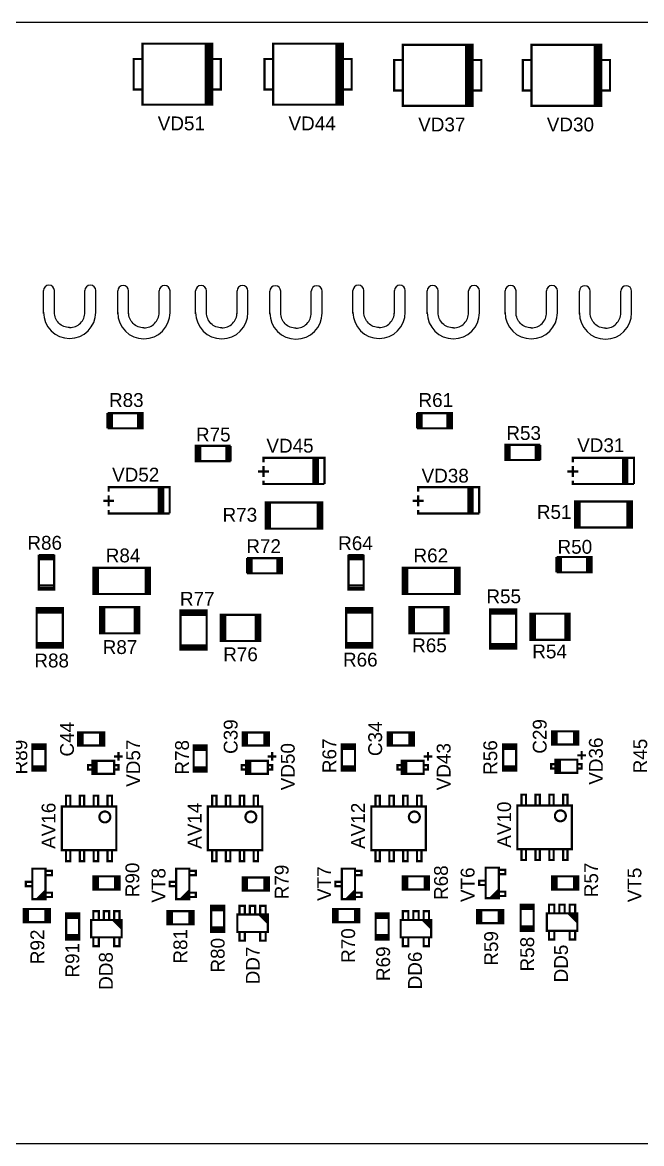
# Model space of a CAD drawing. Extents: x -76 to 472, y -275 to 339.
# Drawn here: x 305.4 to 362.2, y -151.1 to -48.2 of the extents above; entities that cross this region are included whole.
import ezdxf
from ezdxf.enums import TextEntityAlignment as Align

# ---------------------------------------------------------------- set-up
doc = ezdxf.new("R2010")
doc.units = 0
doc.header["$MEASUREMENT"] = 0
doc.layers.add('BOARD', color=173, linetype='CONTINUOUS')
doc.layers.add('BOTTOM', color=7, linetype='CONTINUOUS')

msp = doc.modelspace()

# ---------------------------------------------------------------- linework, layer by layer
at = {"layer": 'BOARD'}
msp.add_lwpolyline([(190, -151.08), (422.92, -151.08), (422.92, -48.21), (190, -48.21)], close=True, dxfattribs=at)
for points in [[(308.36, -72.81, 1), (307.36, -72.81)], [(312.16, -72.81, 1), (311.16, -72.81)], [(315.17, -72.84, 1), (314.17, -72.84)], [(318.97, -72.84, 1), (317.97, -72.84)], [(322.32, -72.84, 1), (321.32, -72.84)], [(326.12, -72.84, 1), (325.12, -72.84)], [(329.13, -72.87, 1), (328.13, -72.87)], [(332.93, -72.87, 1), (331.93, -72.87)], [(336.76, -72.81, 1), (335.76, -72.81)], [(336.76, -72.81, 1), (335.76, -72.81)], [(340.56, -72.81, 1), (339.56, -72.81)], [(340.56, -72.81, 1), (339.56, -72.81)], [(343.57, -72.84, 1), (342.57, -72.84)], [(343.57, -72.84, 1), (342.57, -72.84)], [(347.37, -72.84, 1), (346.37, -72.84)], [(347.37, -72.84, 1), (346.37, -72.84)], [(350.72, -72.84, 1), (349.72, -72.84)], [(350.72, -72.84, 1), (349.72, -72.84)], [(354.52, -72.84, 1), (353.52, -72.84)], [(354.52, -72.84, 1), (353.52, -72.84)], [(357.53, -72.87, 1), (356.53, -72.87)], [(357.53, -72.87, 1), (356.53, -72.87)], [(361.33, -72.87, 1), (360.33, -72.87)], [(361.33, -72.87, 1), (360.33, -72.87)], [(307.36, -74.81, 1), (312.16, -74.81)], [(309.76, -76.21, -0.414214), (308.36, -74.81)], [(309.76, -76.21, 0.414214), (311.16, -74.81)], [(314.17, -74.84, 1), (318.97, -74.84)], [(316.57, -76.24, -0.414214), (315.17, -74.84)], [(316.57, -76.24, 0.414214), (317.97, -74.84)], [(321.32, -74.84, 1), (326.12, -74.84)], [(323.72, -76.24, -0.414214), (322.32, -74.84)], [(323.72, -76.24, 0.414214), (325.12, -74.84)], [(328.13, -74.87, 1), (332.93, -74.87)], [(330.53, -76.27, -0.414214), (329.13, -74.87)], [(330.53, -76.27, 0.414214), (331.93, -74.87)], [(335.76, -74.81, 1), (340.56, -74.81)], [(335.76, -74.81, 1), (340.56, -74.81)], [(338.16, -76.21, -0.414214), (336.76, -74.81)], [(338.16, -76.21, -0.414214), (336.76, -74.81)], [(338.16, -76.21, 0.414214), (339.56, -74.81)], [(338.16, -76.21, 0.414214), (339.56, -74.81)], [(342.57, -74.84, 1), (347.37, -74.84)], [(342.57, -74.84, 1), (347.37, -74.84)], [(344.97, -76.24, -0.414214), (343.57, -74.84)], [(344.97, -76.24, -0.414214), (343.57, -74.84)], [(344.97, -76.24, 0.414214), (346.37, -74.84)], [(344.97, -76.24, 0.414214), (346.37, -74.84)], [(349.72, -74.84, 1), (354.52, -74.84)], [(349.72, -74.84, 1), (354.52, -74.84)], [(352.12, -76.24, -0.414214), (350.72, -74.84)], [(352.12, -76.24, -0.414214), (350.72, -74.84)], [(352.12, -76.24, 0.414214), (353.52, -74.84)], [(352.12, -76.24, 0.414214), (353.52, -74.84)], [(356.53, -74.87, 1), (361.33, -74.87)], [(356.53, -74.87, 1), (361.33, -74.87)], [(358.93, -76.27, -0.414214), (357.53, -74.87)], [(358.93, -76.27, -0.414214), (357.53, -74.87)], [(358.93, -76.27, 0.414214), (360.33, -74.87)], [(358.93, -76.27, 0.414214), (360.33, -74.87)]]:
    msp.add_lwpolyline(points, format="xyb", dxfattribs=at)
for points in [[(307.36, -74.91), (307.36, -72.81)], [(308.36, -74.91), (308.36, -72.81)], [(311.16, -74.91), (311.16, -72.81)], [(312.16, -74.91), (312.16, -72.81)], [(314.17, -74.94), (314.17, -72.84)], [(315.17, -74.94), (315.17, -72.84)], [(317.97, -74.94), (317.97, -72.84)], [(318.97, -74.94), (318.97, -72.84)], [(321.32, -74.94), (321.32, -72.84)], [(322.32, -74.94), (322.32, -72.84)], [(325.12, -74.94), (325.12, -72.84)], [(326.12, -74.94), (326.12, -72.84)], [(328.13, -74.97), (328.13, -72.87)], [(329.13, -74.97), (329.13, -72.87)], [(331.93, -74.97), (331.93, -72.87)], [(332.93, -74.97), (332.93, -72.87)], [(335.76, -74.91), (335.76, -72.81)], [(335.76, -74.91), (335.76, -72.81)], [(336.76, -74.91), (336.76, -72.81)], [(336.76, -74.91), (336.76, -72.81)], [(339.56, -74.91), (339.56, -72.81)], [(339.56, -74.91), (339.56, -72.81)], [(340.56, -74.91), (340.56, -72.81)], [(340.56, -74.91), (340.56, -72.81)], [(342.57, -74.94), (342.57, -72.84)], [(342.57, -74.94), (342.57, -72.84)], [(343.57, -74.94), (343.57, -72.84)], [(343.57, -74.94), (343.57, -72.84)], [(346.37, -74.94), (346.37, -72.84)], [(346.37, -74.94), (346.37, -72.84)], [(347.37, -74.94), (347.37, -72.84)], [(347.37, -74.94), (347.37, -72.84)], [(349.72, -74.94), (349.72, -72.84)], [(349.72, -74.94), (349.72, -72.84)], [(350.72, -74.94), (350.72, -72.84)], [(350.72, -74.94), (350.72, -72.84)], [(353.52, -74.94), (353.52, -72.84)], [(353.52, -74.94), (353.52, -72.84)], [(354.52, -74.94), (354.52, -72.84)], [(354.52, -74.94), (354.52, -72.84)], [(356.53, -74.97), (356.53, -72.87)], [(356.53, -74.97), (356.53, -72.87)], [(357.53, -74.97), (357.53, -72.87)], [(357.53, -74.97), (357.53, -72.87)], [(360.33, -74.97), (360.33, -72.87)], [(360.33, -74.97), (360.33, -72.87)], [(361.33, -74.97), (361.33, -72.87)], [(361.33, -74.97), (361.33, -72.87)]]:
    msp.add_lwpolyline(points, dxfattribs=at)
at = {"layer": 'BOTTOM', "const_width": 0.2}
for points in [[(316.44, -55.76), (316.44, -50.16), (322.84, -50.16), (322.84, -55.76), (316.44, -55.76)], [(322.84, -55.76), (322.84, -50.16), (322.64, -50.16), (322.64, -55.76), (322.44, -55.76), (322.44, -50.16), (322.24, -50.16), (322.24, -55.76)], [(328.44, -55.76), (328.44, -50.16), (334.84, -50.16), (334.84, -55.76), (328.44, -55.76)], [(334.84, -55.76), (334.84, -50.16), (334.64, -50.16), (334.64, -55.76), (334.44, -55.76), (334.44, -50.16), (334.24, -50.16), (334.24, -55.76)], [(340.34, -55.86), (340.34, -50.26), (346.74, -50.26), (346.74, -55.86), (340.34, -55.86)], [(346.74, -55.86), (346.74, -50.26), (346.54, -50.26), (346.54, -55.86), (346.34, -55.86), (346.34, -50.26), (346.14, -50.26), (346.14, -55.86)], [(352.14, -55.86), (352.14, -50.26), (358.54, -50.26), (358.54, -55.86), (352.14, -55.86)], [(358.54, -55.86), (358.54, -50.26), (358.34, -50.26), (358.34, -55.86), (358.14, -55.86), (358.14, -50.26), (357.94, -50.26), (357.94, -55.86)], [(316.44, -54.36), (315.64, -54.36), (315.64, -51.56), (316.44, -51.56)], [(322.84, -54.36), (323.64, -54.36), (323.64, -51.56), (322.84, -51.56)], [(328.44, -54.36), (327.64, -54.36), (327.64, -51.56), (328.44, -51.56)], [(334.84, -54.36), (335.64, -54.36), (335.64, -51.56), (334.84, -51.56)], [(340.34, -54.46), (339.54, -54.46), (339.54, -51.66), (340.34, -51.66)], [(346.74, -54.46), (347.54, -54.46), (347.54, -51.66), (346.74, -51.66)], [(352.14, -54.46), (351.34, -54.46), (351.34, -51.66), (352.14, -51.66)], [(358.54, -54.46), (359.34, -54.46), (359.34, -51.66), (358.54, -51.66)], [(313.24, -84.06), (313.24, -85.46)], [(313.24, -84.06), (316.44, -84.06), (316.44, -85.46), (313.24, -85.46)], [(313.44, -84.06), (313.44, -85.46)], [(313.64, -84.06), (313.64, -85.46)], [(316.04, -84.06), (316.04, -85.46)], [(316.24, -84.06), (316.24, -85.46)], [(341.64, -84.06), (341.64, -85.46)], [(341.64, -84.06), (344.84, -84.06), (344.84, -85.46), (341.64, -85.46)], [(341.84, -84.06), (341.84, -85.46)], [(342.04, -84.06), (342.04, -85.46)], [(344.44, -84.06), (344.44, -85.46)], [(344.64, -84.06), (344.64, -85.46)], [(324.54, -88.46), (321.34, -88.46), (321.34, -87.06), (324.54, -87.06)], [(321.54, -88.47), (321.54, -87.07)], [(321.74, -88.46), (321.74, -87.06)], [(324.14, -88.46), (324.14, -87.06)], [(324.34, -88.47), (324.34, -87.07)], [(324.54, -88.47), (324.54, -87.07)], [(352.94, -88.36), (349.74, -88.36), (349.74, -86.96), (352.94, -86.96)], [(349.94, -88.37), (349.94, -86.97)], [(350.14, -88.36), (350.14, -86.96)], [(352.54, -88.36), (352.54, -86.96)], [(352.74, -88.37), (352.74, -86.97)], [(352.94, -88.37), (352.94, -86.97)], [(327.54, -88.56), (327.54, -88.16), (333.14, -88.16), (333.14, -90.56)], [(332.14, -90.56), (332.14, -88.16)], [(332.34, -90.56), (332.34, -88.16)], [(332.54, -90.56), (332.54, -88.16)], [(355.94, -88.56), (355.94, -88.16), (361.54, -88.16), (361.54, -90.56)], [(360.54, -90.56), (360.54, -88.16)], [(360.74, -90.56), (360.74, -88.16)], [(360.94, -90.56), (360.94, -88.16)], [(328.04, -89.41), (327.04, -89.41)], [(327.54, -89.91), (327.54, -88.91)], [(356.44, -89.41), (355.44, -89.41)], [(355.94, -89.91), (355.94, -88.91)], [(333.14, -90.56), (327.54, -90.56), (327.54, -90.26)], [(361.54, -90.56), (355.94, -90.56), (355.94, -90.26)], [(313.34, -91.26), (313.34, -90.86), (318.94, -90.86), (318.94, -93.26)], [(313.34, -92.61), (313.34, -91.61)], [(317.94, -93.26), (317.94, -90.86)], [(318.14, -93.26), (318.14, -90.86)], [(318.34, -93.26), (318.34, -90.86)], [(341.74, -91.26), (341.74, -90.86), (347.34, -90.86), (347.34, -93.26)], [(341.74, -92.61), (341.74, -91.61)], [(346.34, -93.26), (346.34, -90.86)], [(346.54, -93.26), (346.54, -90.86)], [(346.74, -93.26), (346.74, -90.86)], [(313.84, -92.11), (312.84, -92.11)], [(332.94, -94.66), (332.94, -92.26), (327.74, -92.26), (327.74, -94.66), (332.94, -94.66)], [(327.94, -92.26), (327.94, -94.66)], [(328.14, -92.26), (328.14, -94.66)], [(332.54, -92.26), (332.54, -94.66)], [(332.74, -92.26), (332.74, -94.66)], [(342.24, -92.11), (341.24, -92.11)], [(361.34, -94.56), (361.34, -92.16), (356.14, -92.16), (356.14, -94.56), (361.34, -94.56)], [(356.34, -92.16), (356.34, -94.56)], [(356.54, -92.16), (356.54, -94.56)], [(360.94, -92.16), (360.94, -94.56)], [(361.14, -92.16), (361.14, -94.56)], [(318.94, -93.26), (313.34, -93.26), (313.34, -92.96)], [(347.34, -93.26), (341.74, -93.26), (341.74, -92.96)], [(308.34, -97.06), (308.34, -100.26), (306.94, -100.26), (306.94, -97.06)], [(308.34, -97.07), (306.94, -97.07)], [(308.34, -97.27), (306.94, -97.27)], [(308.34, -97.46), (306.94, -97.46)], [(326.04, -97.36), (326.04, -98.76)], [(326.04, -97.36), (329.24, -97.36), (329.24, -98.76), (326.04, -98.76)], [(326.24, -97.36), (326.24, -98.76)], [(326.44, -97.36), (326.44, -98.76)], [(328.84, -97.36), (328.84, -98.76)], [(329.04, -97.36), (329.04, -98.76)], [(336.74, -97.06), (336.74, -100.26), (335.34, -100.26), (335.34, -97.06)], [(336.74, -97.07), (335.34, -97.07)], [(336.74, -97.27), (335.34, -97.27)], [(336.74, -97.46), (335.34, -97.46)], [(354.44, -97.26), (354.44, -98.66)], [(354.44, -97.26), (357.64, -97.26), (357.64, -98.66), (354.44, -98.66)], [(354.64, -97.26), (354.64, -98.66)], [(354.84, -97.26), (354.84, -98.66)], [(357.24, -97.26), (357.24, -98.66)], [(357.44, -97.26), (357.44, -98.66)], [(317.14, -100.66), (317.14, -98.26), (311.94, -98.26), (311.94, -100.66), (317.14, -100.66)], [(312.14, -98.26), (312.14, -100.66)], [(312.34, -98.26), (312.34, -100.66)], [(316.74, -98.26), (316.74, -100.66)], [(316.94, -98.26), (316.94, -100.66)], [(345.54, -100.66), (345.54, -98.26), (340.34, -98.26), (340.34, -100.66), (345.54, -100.66)], [(340.54, -98.26), (340.54, -100.66)], [(340.74, -98.26), (340.74, -100.66)], [(345.14, -98.26), (345.14, -100.66)], [(345.34, -98.26), (345.34, -100.66)], [(308.34, -99.86), (306.94, -99.86)], [(336.74, -99.86), (335.34, -99.86)], [(308.34, -100.07), (306.94, -100.07)], [(336.74, -100.07), (335.34, -100.07)], [(312.54, -101.86), (312.54, -104.26), (316.14, -104.26), (316.14, -101.86), (312.54, -101.86)], [(312.74, -104.26), (312.74, -101.86)], [(312.94, -104.26), (312.94, -101.86)], [(315.74, -104.26), (315.74, -101.86)], [(315.94, -104.26), (315.94, -101.86)], [(340.94, -101.86), (340.94, -104.26), (344.54, -104.26), (344.54, -101.86), (340.94, -101.86)], [(341.14, -104.26), (341.14, -101.86)], [(341.34, -104.26), (341.34, -101.86)], [(344.14, -104.26), (344.14, -101.86)], [(344.34, -104.26), (344.34, -101.86)], [(306.74, -105.56), (309.14, -105.56), (309.14, -101.96), (306.74, -101.96), (306.74, -105.56)], [(309.14, -102.16), (306.74, -102.16)], [(309.14, -102.36), (306.74, -102.36)], [(319.94, -105.76), (322.34, -105.76), (322.34, -102.16), (319.94, -102.16), (319.94, -105.76)], [(322.34, -102.36), (319.94, -102.36)], [(322.34, -102.56), (319.94, -102.56)], [(323.64, -102.56), (323.64, -104.96), (327.24, -104.96), (327.24, -102.56), (323.64, -102.56)], [(323.84, -104.96), (323.84, -102.56)], [(324.04, -104.96), (324.04, -102.56)], [(326.84, -104.96), (326.84, -102.56)], [(327.04, -104.96), (327.04, -102.56)], [(335.14, -105.56), (337.54, -105.56), (337.54, -101.96), (335.14, -101.96), (335.14, -105.56)], [(337.54, -102.16), (335.14, -102.16)], [(337.54, -102.36), (335.14, -102.36)], [(348.34, -105.66), (350.74, -105.66), (350.74, -102.06), (348.34, -102.06), (348.34, -105.66)], [(350.74, -102.26), (348.34, -102.26)], [(350.74, -102.46), (348.34, -102.46)], [(352.04, -102.46), (352.04, -104.86), (355.64, -104.86), (355.64, -102.46), (352.04, -102.46)], [(352.24, -104.86), (352.24, -102.46)], [(352.44, -104.86), (352.44, -102.46)], [(355.24, -104.86), (355.24, -102.46)], [(355.44, -104.86), (355.44, -102.46)], [(309.14, -105.16), (306.74, -105.16)], [(309.14, -105.36), (306.74, -105.36)], [(322.34, -105.36), (319.94, -105.36)], [(322.34, -105.56), (319.94, -105.56)], [(337.54, -105.16), (335.14, -105.16)], [(337.54, -105.36), (335.14, -105.36)], [(350.74, -105.26), (348.34, -105.26)], [(350.74, -105.46), (348.34, -105.46)], [(310.54, -114.56), (310.54, -113.36), (310.94, -113.36), (310.94, -114.56), (310.74, -114.56), (310.74, -113.36)], [(312.94, -114.56), (310.54, -114.56), (310.54, -113.36), (312.94, -113.36), (312.94, -114.56), (312.74, -114.56), (312.74, -113.36), (312.54, -113.36), (312.54, -114.56)], [(325.64, -114.56), (325.64, -113.36), (326.04, -113.36), (326.04, -114.56), (325.84, -114.56), (325.84, -113.36)], [(328.04, -114.56), (325.64, -114.56), (325.64, -113.36), (328.04, -113.36), (328.04, -114.56), (327.84, -114.56), (327.84, -113.36), (327.64, -113.36), (327.64, -114.56)], [(338.94, -114.56), (338.94, -113.36), (339.34, -113.36), (339.34, -114.56), (339.14, -114.56), (339.14, -113.36)], [(341.34, -114.56), (338.94, -114.56), (338.94, -113.36), (341.34, -113.36), (341.34, -114.56), (341.14, -114.56), (341.14, -113.36), (340.94, -113.36), (340.94, -114.56)], [(354.04, -114.46), (354.04, -113.26), (354.44, -113.26), (354.44, -114.46), (354.24, -114.46), (354.24, -113.26)], [(356.44, -114.46), (354.04, -114.46), (354.04, -113.26), (356.44, -113.26), (356.44, -114.46), (356.24, -114.46), (356.24, -113.26), (356.04, -113.26), (356.04, -114.46)], [(306.34, -116.86), (307.54, -116.86), (307.54, -114.46), (306.34, -114.46), (306.34, -116.86)], [(307.54, -114.66), (306.34, -114.66)], [(307.54, -114.86), (306.34, -114.86)], [(314.24, -115.16), (314.24, -115.96)], [(321.14, -116.96), (322.34, -116.96), (322.34, -114.56), (321.14, -114.56), (321.14, -116.96)], [(322.34, -114.76), (321.14, -114.76)], [(322.34, -114.96), (321.14, -114.96)], [(328.34, -115.16), (328.34, -115.96)], [(334.74, -116.86), (335.94, -116.86), (335.94, -114.46), (334.74, -114.46), (334.74, -116.86)], [(335.94, -114.66), (334.74, -114.66)], [(335.94, -114.86), (334.74, -114.86)], [(342.64, -115.16), (342.64, -115.96)], [(349.54, -116.86), (350.74, -116.86), (350.74, -114.46), (349.54, -114.46), (349.54, -116.86)], [(350.74, -114.66), (349.54, -114.66)], [(350.74, -114.86), (349.54, -114.86)], [(356.74, -115.06), (356.74, -115.86)], [(311.84, -117.16), (311.84, -115.96), (313.84, -115.96), (313.84, -117.16), (311.84, -117.16)], [(312.04, -115.96), (312.04, -117.16)], [(312.24, -115.96), (312.24, -117.16)], [(314.64, -115.56), (313.84, -115.56)], [(325.94, -117.16), (325.94, -115.96), (327.94, -115.96), (327.94, -117.16), (325.94, -117.16)], [(326.14, -115.96), (326.14, -117.16)], [(326.34, -115.96), (326.34, -117.16)], [(328.74, -115.56), (327.94, -115.56)], [(340.24, -117.16), (340.24, -115.96), (342.24, -115.96), (342.24, -117.16), (340.24, -117.16)], [(340.44, -115.96), (340.44, -117.16)], [(340.64, -115.96), (340.64, -117.16)], [(343.04, -115.56), (342.24, -115.56)], [(354.34, -116.26), (353.94, -116.26), (353.94, -116.66), (354.34, -116.66)], [(354.34, -117.06), (354.34, -115.86), (356.34, -115.86), (356.34, -117.06), (354.34, -117.06)], [(354.54, -115.86), (354.54, -117.06)], [(354.74, -115.86), (354.74, -117.06)], [(357.14, -115.46), (356.34, -115.46)], [(356.34, -116.26), (356.74, -116.26), (356.74, -116.66), (356.34, -116.66)], [(307.54, -116.46), (306.34, -116.46)], [(307.54, -116.66), (306.34, -116.66)], [(311.84, -116.36), (311.44, -116.36), (311.44, -116.76), (311.84, -116.76)], [(313.84, -116.36), (314.24, -116.36), (314.24, -116.76), (313.84, -116.76)], [(322.34, -116.56), (321.14, -116.56)], [(322.34, -116.76), (321.14, -116.76)], [(325.94, -116.36), (325.54, -116.36), (325.54, -116.76), (325.94, -116.76)], [(327.94, -116.36), (328.34, -116.36), (328.34, -116.76), (327.94, -116.76)], [(335.94, -116.46), (334.74, -116.46)], [(335.94, -116.66), (334.74, -116.66)], [(340.24, -116.36), (339.84, -116.36), (339.84, -116.76), (340.24, -116.76)], [(342.24, -116.36), (342.64, -116.36), (342.64, -116.76), (342.24, -116.76)], [(350.74, -116.46), (349.54, -116.46)], [(350.74, -116.66), (349.54, -116.66)], [(309.83, -120.16), (309.83, -119.16), (309.43, -119.16), (309.43, -120.16)], [(311.1, -120.16), (311.1, -119.16), (310.7, -119.16), (310.7, -120.16)], [(312.37, -120.16), (312.37, -119.16), (311.97, -119.16), (311.97, -120.16)], [(313.64, -120.16), (313.64, -119.16), (313.24, -119.16), (313.24, -120.16)], [(323.23, -120.16), (323.23, -119.16), (322.83, -119.16), (322.83, -120.16)], [(324.5, -120.16), (324.5, -119.16), (324.1, -119.16), (324.1, -120.16)], [(325.77, -120.16), (325.77, -119.16), (325.37, -119.16), (325.37, -120.16)], [(327.04, -120.16), (327.04, -119.16), (326.64, -119.16), (326.64, -120.16)], [(338.23, -120.16), (338.23, -119.16), (337.83, -119.16), (337.83, -120.16)], [(339.5, -120.16), (339.5, -119.16), (339.1, -119.16), (339.1, -120.16)], [(340.77, -120.16), (340.77, -119.16), (340.37, -119.16), (340.37, -120.16)], [(342.04, -120.16), (342.04, -119.16), (341.64, -119.16), (341.64, -120.16)], [(351.63, -120.06), (351.63, -119.06), (351.23, -119.06), (351.23, -120.06)], [(352.9, -120.06), (352.9, -119.06), (352.5, -119.06), (352.5, -120.06)], [(354.17, -120.06), (354.17, -119.06), (353.77, -119.06), (353.77, -120.06)], [(355.44, -120.06), (355.44, -119.06), (355.04, -119.06), (355.04, -120.06)], [(314.04, -120.16), (314.04, -124.16), (309.04, -124.16), (309.04, -120.16), (314.04, -120.16)], [(327.44, -120.16), (327.44, -124.16), (322.44, -124.16), (322.44, -120.16), (327.44, -120.16)], [(342.44, -120.16), (342.44, -124.16), (337.44, -124.16), (337.44, -120.16), (342.44, -120.16)], [(355.84, -120.06), (355.84, -124.06), (350.84, -124.06), (350.84, -120.06), (355.84, -120.06)], [(309.83, -124.16), (309.83, -125.16), (309.43, -125.16), (309.43, -124.16)], [(311.1, -124.16), (311.1, -125.16), (310.7, -125.16), (310.7, -124.16)], [(312.37, -124.16), (312.37, -125.16), (311.97, -125.16), (311.97, -124.16)], [(313.64, -124.16), (313.64, -125.16), (313.24, -125.16), (313.24, -124.16)], [(323.23, -124.16), (323.23, -125.16), (322.83, -125.16), (322.83, -124.16)], [(324.5, -124.16), (324.5, -125.16), (324.1, -125.16), (324.1, -124.16)], [(325.77, -124.16), (325.77, -125.16), (325.37, -125.16), (325.37, -124.16)], [(327.04, -124.16), (327.04, -125.16), (326.64, -125.16), (326.64, -124.16)], [(338.23, -124.16), (338.23, -125.16), (337.83, -125.16), (337.83, -124.16)], [(339.5, -124.16), (339.5, -125.16), (339.1, -125.16), (339.1, -124.16)], [(340.77, -124.16), (340.77, -125.16), (340.37, -125.16), (340.37, -124.16)], [(342.04, -124.16), (342.04, -125.16), (341.64, -125.16), (341.64, -124.16)], [(351.63, -124.06), (351.63, -125.06), (351.23, -125.06), (351.23, -124.06)], [(352.9, -124.06), (352.9, -125.06), (352.5, -125.06), (352.5, -124.06)], [(354.17, -124.06), (354.17, -125.06), (353.77, -125.06), (353.77, -124.06)], [(355.44, -124.06), (355.44, -125.06), (355.04, -125.06), (355.04, -124.06)], [(307.54, -128.46), (307.54, -128.66), (306.34, -128.66), (306.34, -125.86), (307.54, -125.86), (307.54, -128.46), (308.14, -128.46), (308.14, -128.06), (307.54, -128.06)], [(307.54, -125.86), (307.54, -126.06), (308.14, -126.06), (308.14, -126.46), (307.54, -126.46)], [(314.34, -127.76), (314.34, -126.56), (311.94, -126.56), (311.94, -127.76), (314.34, -127.76)], [(312.14, -126.56), (312.14, -127.76)], [(312.34, -126.56), (312.34, -127.76)], [(313.94, -126.56), (313.94, -127.76)], [(314.14, -126.56), (314.14, -127.76)], [(320.74, -128.46), (320.74, -128.66), (319.54, -128.66), (319.54, -125.86), (320.74, -125.86), (320.74, -128.46), (321.34, -128.46), (321.34, -128.06), (320.74, -128.06)], [(320.74, -125.86), (320.74, -126.06), (321.34, -126.06), (321.34, -126.46), (320.74, -126.46)], [(335.94, -128.46), (335.94, -128.66), (334.74, -128.66), (334.74, -125.86), (335.94, -125.86), (335.94, -128.46), (336.54, -128.46), (336.54, -128.06), (335.94, -128.06)], [(335.94, -125.86), (335.94, -126.06), (336.54, -126.06), (336.54, -126.46), (335.94, -126.46)], [(342.74, -127.76), (342.74, -126.56), (340.34, -126.56), (340.34, -127.76), (342.74, -127.76)], [(340.54, -126.56), (340.54, -127.76)], [(340.74, -126.56), (340.74, -127.76)], [(342.34, -126.56), (342.34, -127.76)], [(342.54, -126.56), (342.54, -127.76)], [(349.14, -128.36), (349.14, -128.56), (347.94, -128.56), (347.94, -125.76), (349.14, -125.76), (349.14, -128.36), (349.74, -128.36), (349.74, -127.96), (349.14, -127.96)], [(349.14, -125.76), (349.14, -125.96), (349.74, -125.96), (349.74, -126.36), (349.14, -126.36)], [(356.44, -127.76), (356.44, -126.56), (354.04, -126.56), (354.04, -127.76), (356.44, -127.76)], [(354.24, -126.56), (354.24, -127.76)], [(354.44, -126.56), (354.44, -127.76)], [(356.04, -126.56), (356.04, -127.76)], [(356.24, -126.56), (356.24, -127.76)], [(306.34, -127.46), (305.74, -127.46), (305.74, -127.06), (306.34, -127.06)], [(319.54, -127.46), (318.94, -127.46), (318.94, -127.06), (319.54, -127.06)], [(328.04, -127.86), (328.04, -126.66), (325.64, -126.66), (325.64, -127.86), (328.04, -127.86)], [(325.84, -126.66), (325.84, -127.86)], [(326.04, -126.66), (326.04, -127.86)], [(327.64, -126.66), (327.64, -127.86)], [(327.84, -126.66), (327.84, -127.86)], [(334.74, -127.46), (334.14, -127.46), (334.14, -127.06), (334.74, -127.06)], [(347.94, -127.36), (347.34, -127.36), (347.34, -126.96), (347.94, -126.96)], [(306.74, -128.66), (307.54, -127.86)], [(306.94, -128.66), (307.54, -128.06)], [(307.14, -128.66), (307.54, -128.26)], [(307.34, -128.66), (307.54, -128.46)], [(319.94, -128.66), (320.74, -127.86)], [(320.14, -128.66), (320.74, -128.06)], [(320.34, -128.66), (320.74, -128.26)], [(320.54, -128.66), (320.74, -128.46)], [(335.14, -128.66), (335.94, -127.86)], [(335.34, -128.66), (335.94, -128.06)], [(335.54, -128.66), (335.94, -128.26)], [(335.74, -128.66), (335.94, -128.46)], [(348.34, -128.56), (349.14, -127.76)], [(348.54, -128.56), (349.14, -127.96)], [(348.74, -128.56), (349.14, -128.16)], [(348.94, -128.56), (349.14, -128.36)], [(307.94, -130.76), (307.94, -129.56), (305.54, -129.56), (305.54, -130.76), (307.94, -130.76)], [(305.74, -129.56), (305.74, -130.76)], [(305.94, -129.56), (305.94, -130.76)], [(307.54, -129.56), (307.54, -130.76)], [(307.74, -129.56), (307.74, -130.76)], [(322.74, -131.66), (323.94, -131.66), (323.94, -129.26), (322.74, -129.26), (322.74, -131.66)], [(323.94, -129.46), (322.74, -129.46)], [(323.94, -129.66), (322.74, -129.66)], [(325.84, -130.06), (325.84, -129.26), (325.34, -129.26), (325.34, -130.06)], [(326.79, -130.06), (326.79, -129.26), (326.29, -129.26), (326.29, -130.06)], [(327.94, -130.26), (327.74, -130.06), (327.74, -129.26), (327.24, -129.26), (327.24, -130.06)], [(336.34, -130.76), (336.34, -129.56), (333.94, -129.56), (333.94, -130.76), (336.34, -130.76)], [(334.14, -129.56), (334.14, -130.76)], [(334.34, -129.56), (334.34, -130.76)], [(335.94, -129.56), (335.94, -130.76)], [(336.14, -129.56), (336.14, -130.76)], [(349.54, -130.86), (349.54, -129.66), (347.14, -129.66), (347.14, -130.86), (349.54, -130.86)], [(347.34, -129.66), (347.34, -130.86)], [(347.54, -129.66), (347.54, -130.86)], [(349.14, -129.66), (349.14, -130.86)], [(349.34, -129.66), (349.34, -130.86)], [(351.14, -131.56), (352.34, -131.56), (352.34, -129.16), (351.14, -129.16), (351.14, -131.56)], [(352.34, -129.36), (351.14, -129.36)], [(352.34, -129.56), (351.14, -129.56)], [(354.24, -129.96), (354.24, -129.16), (353.74, -129.16), (353.74, -129.96)], [(355.19, -129.96), (355.19, -129.16), (354.69, -129.16), (354.69, -129.96)], [(356.34, -130.16), (356.14, -129.96), (356.14, -129.16), (355.64, -129.16), (355.64, -129.96)], [(309.44, -132.36), (310.64, -132.36), (310.64, -129.96), (309.44, -129.96), (309.44, -132.36)], [(310.64, -130.16), (309.44, -130.16)], [(310.64, -130.36), (309.44, -130.36)], [(314.54, -132.16), (311.74, -132.16), (311.74, -130.56), (314.54, -130.56), (314.54, -132.16)], [(312.44, -130.56), (312.44, -129.76), (311.94, -129.76), (311.94, -130.56)], [(313.39, -130.56), (313.39, -129.76), (312.89, -129.76), (312.89, -130.56)], [(314.54, -131.36), (313.74, -130.56)], [(314.54, -130.76), (314.34, -130.56), (314.34, -129.76), (313.84, -129.76), (313.84, -130.56)], [(314.54, -131.16), (313.94, -130.56)], [(314.54, -130.96), (314.14, -130.56)], [(321.14, -130.96), (321.14, -129.76), (318.74, -129.76), (318.74, -130.96), (321.14, -130.96)], [(318.94, -129.76), (318.94, -130.96)], [(319.14, -129.76), (319.14, -130.96)], [(320.74, -129.76), (320.74, -130.96)], [(320.94, -129.76), (320.94, -130.96)], [(327.94, -131.66), (325.14, -131.66), (325.14, -130.06), (327.94, -130.06), (327.94, -131.66)], [(327.94, -130.86), (327.14, -130.06)], [(327.94, -130.66), (327.34, -130.06)], [(327.94, -130.46), (327.54, -130.06)], [(337.84, -132.36), (339.04, -132.36), (339.04, -129.96), (337.84, -129.96), (337.84, -132.36)], [(339.04, -130.16), (337.84, -130.16)], [(339.04, -130.36), (337.84, -130.36)], [(342.94, -132.16), (340.14, -132.16), (340.14, -130.56), (342.94, -130.56), (342.94, -132.16)], [(340.84, -130.56), (340.84, -129.76), (340.34, -129.76), (340.34, -130.56)], [(341.79, -130.56), (341.79, -129.76), (341.29, -129.76), (341.29, -130.56)], [(342.94, -131.36), (342.14, -130.56)], [(342.94, -130.76), (342.74, -130.56), (342.74, -129.76), (342.24, -129.76), (342.24, -130.56)], [(342.94, -131.16), (342.34, -130.56)], [(342.94, -130.96), (342.54, -130.56)], [(356.34, -131.56), (353.54, -131.56), (353.54, -129.96), (356.34, -129.96), (356.34, -131.56)], [(356.34, -130.76), (355.54, -129.96)], [(356.34, -130.56), (355.74, -129.96)], [(356.34, -130.36), (355.94, -129.96)], [(323.94, -131.26), (322.74, -131.26)], [(323.94, -131.46), (322.74, -131.46)], [(325.84, -131.66), (325.84, -132.46), (325.34, -132.46), (325.34, -131.66)], [(327.74, -131.66), (327.74, -132.46), (327.24, -132.46), (327.24, -131.66)], [(352.34, -131.16), (351.14, -131.16)], [(352.34, -131.36), (351.14, -131.36)], [(354.24, -131.56), (354.24, -132.36), (353.74, -132.36), (353.74, -131.56)], [(356.14, -131.56), (356.14, -132.36), (355.64, -132.36), (355.64, -131.56)], [(310.64, -131.96), (309.44, -131.96)], [(310.64, -132.16), (309.44, -132.16)], [(312.44, -132.16), (312.44, -132.96), (311.94, -132.96), (311.94, -132.16)], [(314.34, -132.16), (314.34, -132.96), (313.84, -132.96), (313.84, -132.16)], [(339.04, -131.96), (337.84, -131.96)], [(339.04, -132.16), (337.84, -132.16)], [(340.84, -132.16), (340.84, -132.96), (340.34, -132.96), (340.34, -132.16)], [(342.74, -132.16), (342.74, -132.96), (342.24, -132.96), (342.24, -132.16)]]:
    msp.add_lwpolyline(points, dxfattribs=at)
for points in [[(312.99, -120.61, -1), (312.99, -121.61, -1), (312.99, -120.61)], [(326.39, -120.61, -1), (326.39, -121.61, -1), (326.39, -120.61)], [(341.39, -120.61, -1), (341.39, -121.61, -1), (341.39, -120.61)], [(354.79, -120.51, -1), (354.79, -121.51, -1), (354.79, -120.51)]]:
    msp.add_lwpolyline(points, format="xyb", dxfattribs=at)

# ---------------------------------------------------------------- texts
at = {"layer": 'BOTTOM', "width": 1.019685}
for s, p in [('VD51', (320.01, -58.11)), ('VD44', (332.01, -58.11)), ('VD37', (343.91, -58.21)), ('VD30', (355.71, -58.21)), ('R83', (314.96, -83.49)), ('R61', (343.36, -83.49)), ('R53', (351.42, -86.52)), ('R75', (322.94, -86.66)), ('VD31', (358.5, -87.64)), ('VD45', (329.98, -87.68)), ('VD52', (315.82, -90.34)), ('VD38', (344.22, -90.43)), ('R51', (354.22, -93.76)), ('R73', (325.38, -94.02)), ('R86', (307.47, -96.59)), ('R72', (327.56, -96.9)), ('R64', (335.99, -96.63)), ('R84', (314.66, -97.75)), ('R62', (342.9, -97.75)), ('R50', (356.12, -96.96)), ('R77', (321.47, -101.73)), ('R55', (349.59, -101.5)), ('R87', (314.38, -106.16)), ('R65', (342.78, -106)), ('R76', (325.44, -106.82)), ('R54', (353.8, -106.56)), ('R88', (308.11, -107.39)), ('R66', (336.43, -107.31))]:
    msp.add_text(s, height=1.27, dxfattribs=at).set_placement(p, align=Align.CENTER)
for s, p in [('C44', (310.15, -113.98)), ('C39', (325.17, -113.74)), ('C34', (338.43, -113.94)), ('C29', (353.53, -113.72)), ('R89', (305.87, -115.62)), ('VD57', (316.23, -116.18)), ('R78', (320.71, -115.64)), ('R67', (334.23, -115.5)), ('R56', (348.99, -115.66)), ('VD36', (358.68, -115.99)), ('R45', (362.75, -115.52)), ('VD50', (330.41, -116.5)), ('VD43', (344.71, -116.5)), ('AV16', (308.46, -121.92)), ('AV14', (321.86, -121.92)), ('AV12', (336.86, -121.92)), ('AV10', (350.26, -121.82)), ('R90', (316.15, -126.89)), ('R57', (358.25, -126.89)), ('VT8', (318.55, -127.39)), ('R79', (329.85, -127.08)), ('VT7', (333.75, -127.23)), ('R68', (344.47, -127.14)), ('VT6', (346.91, -127.33)), ('VT5', (362.22, -127.35)), ('R92', (307.43, -133.03)), ('R81', (320.55, -132.98)), ('R70', (335.95, -132.91)), ('R59', (349.07, -133.17)), ('R80', (323.98, -133.8)), ('R58', (352.38, -133.7)), ('R91', (310.64, -134.26)), ('DD8', (313.72, -135.24)), ('DD7', (327.2, -134.74)), ('R69', (339.16, -134.58)), ('DD6', (342.08, -135.2)), ('DD5', (355.48, -134.56))]:
    msp.add_text(s, height=1.27, rotation=90, dxfattribs=at).set_placement(p, align=Align.CENTER)

doc.saveas('drawing.dxf')
